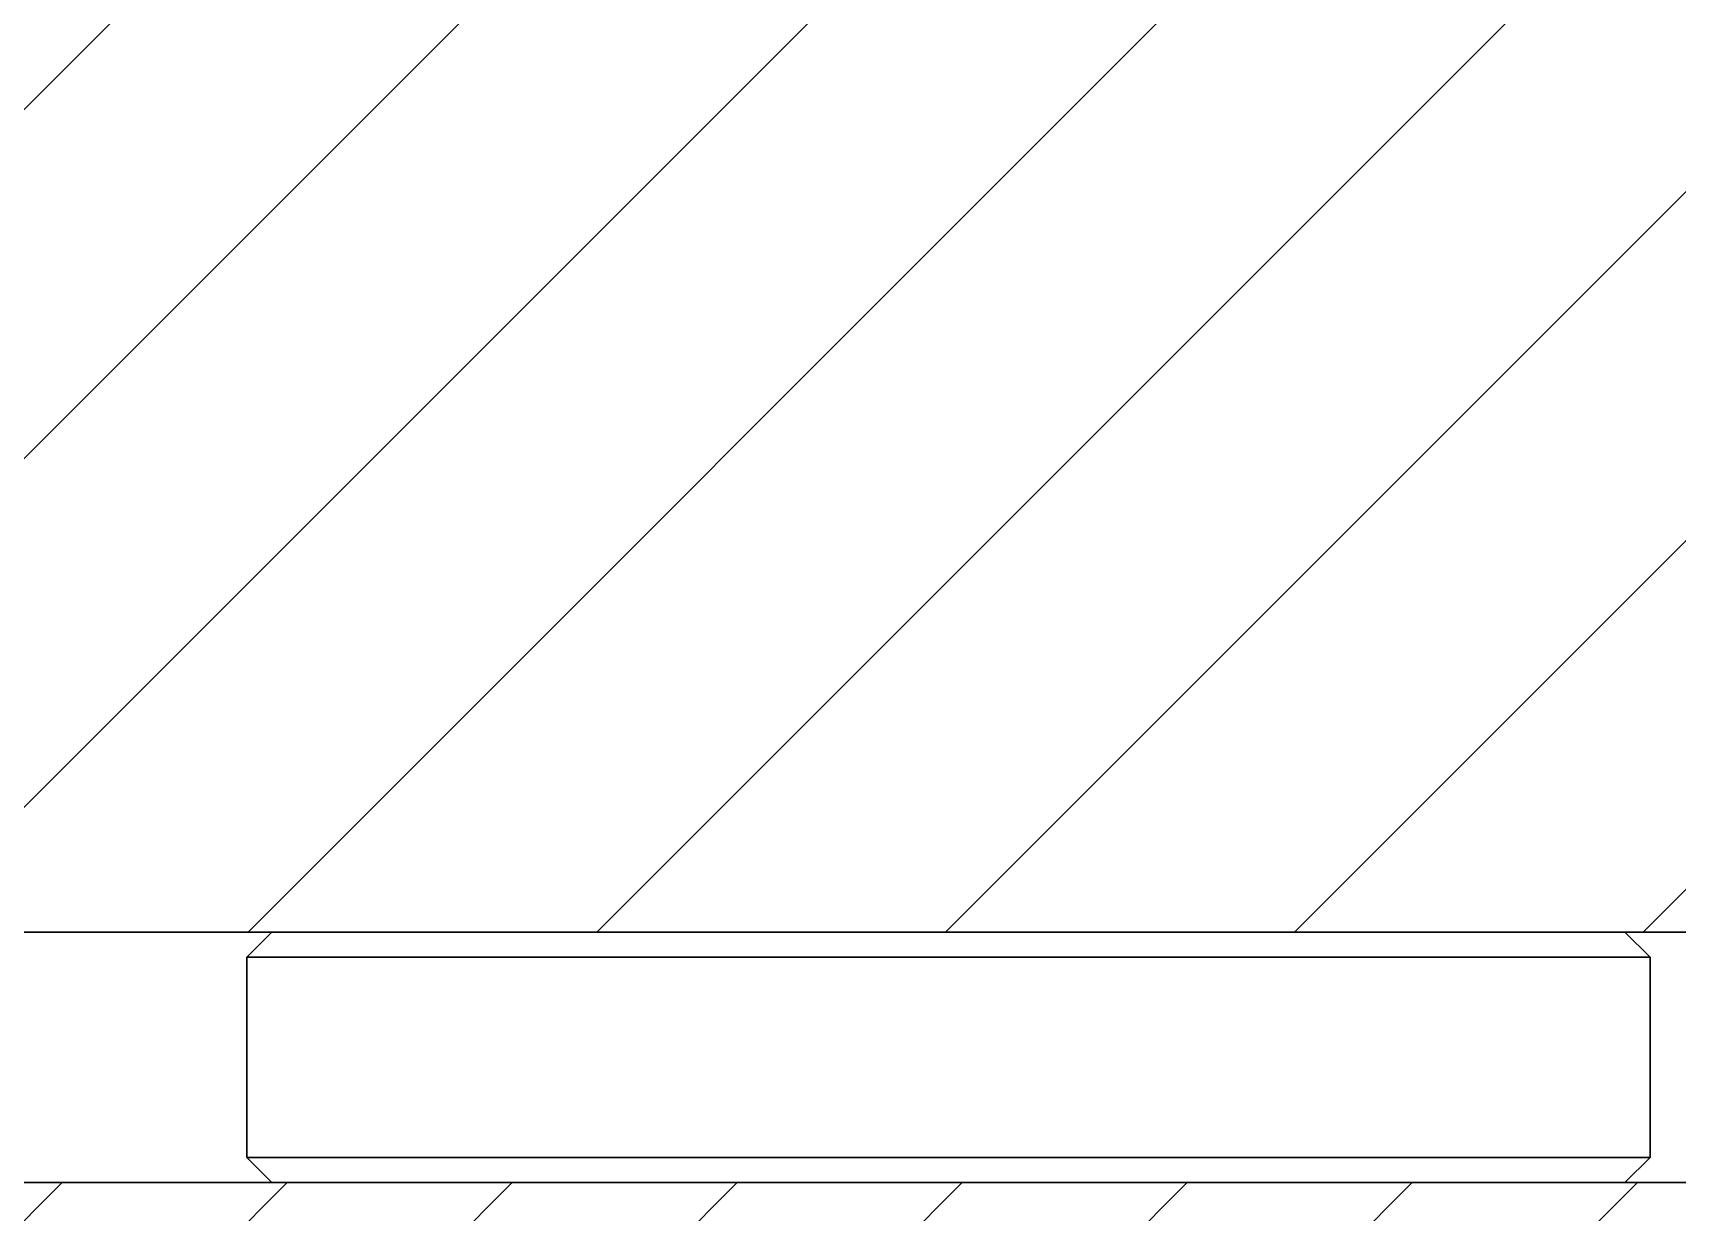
# Model space of a CAD drawing. Header units: millimetres. Extents: x 0 to 1749, y -46 to 1352.
# Drawn here: x 981.18 to 1013.99, y 878.37 to 901.9 of the extents above; entities that cross this region are included whole.
import ezdxf

# ---------------------------------------------------------------- set-up
doc = ezdxf.new("R2010")
doc.units = ezdxf.units.MM
for name, color, linetype, true_color in [('116', 7, 'Continuous', 0xffffff), ('117', 7, 'Continuous', 0xffffff), ('61', 7, 'Continuous', 0xffffff)]:
    doc.layers.add(name, color=color, linetype=linetype, true_color=true_color)

msp = doc.modelspace()

# ---------------------------------------------------------------- hatches: boundary and pattern name
at = {"lineweight": 13}
h = msp.add_hatch(dxfattribs=at)
h.set_pattern_fill('ANSI31')
h.set_pattern_definition([(45, (-579.1546, -2581.2888), (-2.245064, 2.245064), [])])
h.paths.add_polyline_path([(851.4507, 878.95624), (811.4507, 878.95624), (809.4507, 876.95624), (809.4507, 855.95624), (811.4507, 853.95624), (847.9507, 853.95624), (847.9507, 868.95624), (851.4507, 868.95624)])
h.paths.add_polyline_path([(939.4507, 877.45624), (937.9507, 878.95624), (867.4507, 878.95624), (867.4507, 868.95624), (869.9507, 868.95624), (870.9507, 868.95624), (870.9507, 853.95624), (937.9507, 853.95624), (939.4507, 855.45624)])
h.paths.add_polyline_path([(1109.4507, 876.95624), (1107.4507, 878.95624), (980.9507, 878.95624), (979.4507, 877.45624), (979.4507, 855.45624), (980.9507, 853.95624), (1107.4507, 853.95624), (1109.4507, 855.95624)])
at = {"layer": '116', "linetype": 'Continuous', "lineweight": 13}
h = msp.add_hatch(dxfattribs=at)
h.set_pattern_fill('ANSI31', scale=1.55, style=0)
h.set_pattern_definition([(45, (-1129.5877, -2581.289), (-3.479849, 3.479849), [])])
h.paths.add_polyline_path([(1032.4507, 883.95624), (886.4507, 883.95624), (884.4507, 885.95624), (884.4507, 901.95624), (886.4507, 903.95624), (1032.4507, 903.95624), (1034.4507, 901.95624), (1034.4507, 885.95624)], flags=0)

# ---------------------------------------------------------------- linework, layer by layer
at = {"layer": '116', "color": 7, "linetype": 'Continuous', "lineweight": 30}
msp.add_line((1032.4507, 883.95624), (886.4507, 883.95624), dxfattribs=at)
at = {"layer": '117', "color": 7, "linetype": 'Continuous', "lineweight": 30}
msp.add_line((980.9507, 878.95624), (1107.4507, 878.95624), dxfattribs=at)
at = {"layer": '61', "color": 7, "linetype": 'Continuous', "lineweight": 30}
for p, q in [((985.9507, 883.95624), (985.4507, 883.45624)), ((1013.4507, 883.45624), (1012.9507, 883.95624)), ((1013.4507, 883.45624), (985.4507, 883.45624)), ((985.4507, 883.45624), (985.4507, 879.45624)), ((1013.4507, 879.45624), (1013.4507, 883.45624)), ((999.4507, 879.45624), (985.4507, 879.45624)), ((985.4507, 879.45624), (985.9507, 878.95624)), ((1013.4507, 879.45624), (999.4507, 879.45624)), ((1012.9507, 878.95624), (1013.4507, 879.45624))]:
    msp.add_line(p, q, dxfattribs=at)

doc.saveas('drawing.dxf')
